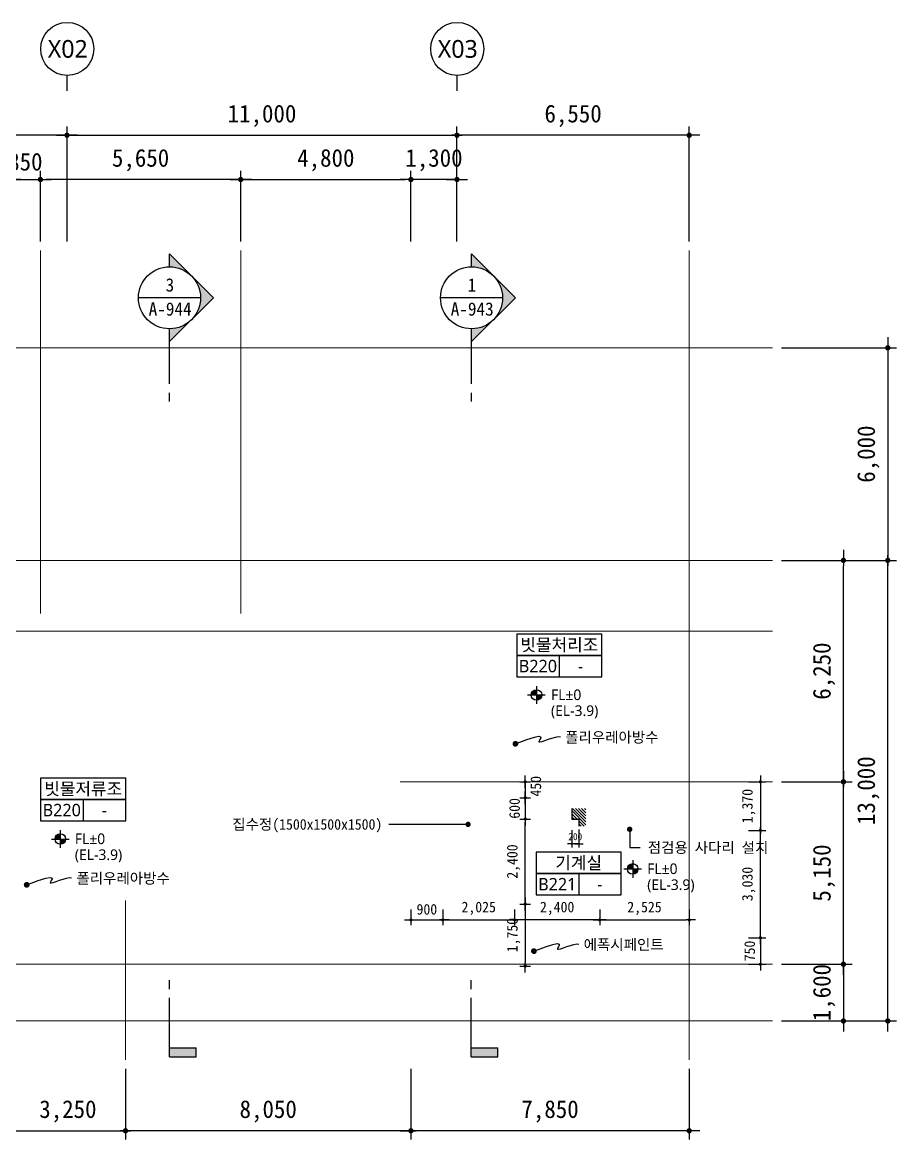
# Model space of a CAD drawing. Header units: inches. Extents: x 224105 to 519834, y 3350 to 70638.
# Drawn here: x 244833 to 269492, y 5863 to 37400 of the extents above; entities that cross this region are included whole.
import ezdxf
from ezdxf.enums import TextEntityAlignment as Align

# ---------------------------------------------------------------- set-up
doc = ezdxf.new("R2010")
doc.units = ezdxf.units.IN
doc.header["$MEASUREMENT"] = 0
doc.linetypes.add('CEN', pattern=[62, 60, -1, 0, -1])
doc.layers.get('0').update_dxf_attribs({"linetype": 'CONTINUOUS'})
for name, color, linetype, lineweight in [('A-AXIS-BUBL', 7, 'CONTINUOUS', 25), ('A-AXIS-LINE', 1, 'CEN', 15), ('A-DIMS', 7, 'CONTINUOUS', 25), ('A-MKXS-LEAD', 7, 'CONTINUOUS', 25), ('A-MKXS-MAK1', 3, 'CONTINUOUS', 25), ('A-MKXS-TEXT1', 3, 'CONTINUOUS', 25), ('A-MKXS-TEXT2', 7, 'CONTINUOUS', 25), ('A-MKXX-NAME', 3, 'CONTINUOUS', 25), ('A-MKXX-SYMB', 7, 'CONTINUOUS', 25), ('A-XXXX-HATC', 8, 'CONTINUOUS', 18), ('A-XXXX-SYMB', 7, 'CONTINUOUS', 25), ('A-XXXX-TXT2', 3, 'CONTINUOUS', 25)]:
    doc.layers.add(name, color=color, linetype=linetype, lineweight=lineweight)
doc.styles.add('HY울릉도L', font='H2GTRE.TTF')
doc.styles.add('돋움체', font='')
doc.styles.add('맑은고딕', font='malgun.ttf')
doc.styles.get('돋움체').set_extended_font_data('DotumChe')
doc.dimstyles.new('CDIM', dxfattribs={"dimtxt": 2, "dimasz": 0.6, "dimexe": 1, "dimexo": 1, "dimgap": 1, "dimtad": 1, "dimdec": 0, "dimrnd": 0.5, "dimzin": 0, "dimdsep": 32, "dimlunit": 6, "dimtxsty": 'HY울릉도L', "dimblk1": '_CIDOT', "dimblk2": '_CIDOT', "dimsah": 1, "dimcen": 4.5, "dimclrd": 2, "dimclre": 2, "dimclrt": 7, "dimadec": 0, "dimazin": 0, "dimtfac": 1, "dimtdec": 0, "dimtix": 1, "dimtmove": 2, "dimatfit": 1, "dimldrblk": '_CIDOT', "dimfxl": 1, "dimtolj": 1, "dimtzin": 0, "dimlwd": -1, "dimarcsym": 0})

# ---------------------------------------------------------------- blocks, each defined once
blk = doc.blocks.new('_CIDOT')
at = {"color": 0, "linetype": 'ByBlock'}
blk.add_line((2, 0), (-1, 0), dxfattribs=at)
at = {"color": 0, "linetype": 'ByBlock', "const_width": 0.5}
blk.add_lwpolyline([(-0.25, 0, 1), (0.25, 0, 1)], format="xyb", close=True, dxfattribs=at)
blk = doc.blocks.new('*D4')
at = {"layer": 'A-DIMS', "lineweight": -2, "transparency": 16777216}
for p, q in [((265312, 14593), (265799, 14593)), ((265312, 11563), (265799, 11563))]:
    blk.add_line(p, q, dxfattribs=at)
at = {"layer": 'A-DIMS', "transparency": 16777216}
blk.add_line((265649, 11653), (265649, 14503), dxfattribs=at)
at = {"layer": 'A-DIMS', "transparency": 16777216, "xscale": 90, "yscale": 90, "zscale": 90}
for p, rotation in [((265649, 14593), 90), ((265649, 11563), 270)]:
    blk.add_blockref('_CIDOT', p, dxfattribs=dict(at, rotation=rotation))
at = {"layer": 'A-DIMS', "color": 3, "transparency": 16777216, "insert": (265320, 13078), "char_height": 300, "attachment_point": 5, "rotation": 90, "style": '돋움체'}
blk.add_mtext('\\A1;3,030', dxfattribs=at)
blk = doc.blocks.new('*D5')
at = {"layer": 'A-DIMS', "lineweight": -2, "transparency": 16777216}
for p, q in [((265312, 15963), (265799, 15963)), ((265312, 14593), (265799, 14593))]:
    blk.add_line(p, q, dxfattribs=at)
at = {"layer": 'A-DIMS', "transparency": 16777216}
blk.add_line((265649, 15873), (265649, 14683), dxfattribs=at)
at = {"layer": 'A-DIMS', "transparency": 16777216, "xscale": 90, "yscale": 90, "zscale": 90}
for p, rotation in [((265649, 15963), 90), ((265649, 14593), 270)]:
    blk.add_blockref('_CIDOT', p, dxfattribs=dict(at, rotation=rotation))
at = {"layer": 'A-DIMS', "color": 3, "transparency": 16777216, "insert": (265320, 15278), "char_height": 300, "attachment_point": 5, "rotation": 90, "style": '돋움체'}
blk.add_mtext('\\A1;1,370', dxfattribs=at)
blk = doc.blocks.new('*D6')
at = {"layer": 'A-DIMS', "transparency": 16777216}
for p, q in [((265649, 11653), (265649, 11743)), ((265649, 11563), (265649, 10813)), ((265649, 10723), (265649, 10633))]:
    blk.add_line(p, q, dxfattribs=at)
at = {"layer": 'A-DIMS', "lineweight": -2, "transparency": 16777216}
for p, q in [((265312, 11563), (265799, 11563)), ((265312, 10813), (265799, 10813))]:
    blk.add_line(p, q, dxfattribs=at)
at = {"layer": 'A-DIMS', "transparency": 16777216, "xscale": 90, "yscale": 90, "zscale": 90}
for p, rotation in [((265649, 11563), 270), ((265649, 10813), 90)]:
    blk.add_blockref('_CIDOT', p, dxfattribs=dict(at, rotation=rotation))
at = {"layer": 'A-DIMS', "color": 3, "transparency": 16777216, "insert": (265349, 11188), "char_height": 300, "attachment_point": 5, "rotation": 90, "style": '돋움체'}
blk.add_mtext('\\A1;750', dxfattribs=at)
blk = doc.blocks.new('*D7')
at = {"layer": 'A-DIMS', "lineweight": -2, "transparency": 16777216}
for p, q in [((258867, 12513), (259167, 12513)), ((258867, 10763), (259167, 10763))]:
    blk.add_line(p, q, dxfattribs=at)
at = {"layer": 'A-DIMS', "transparency": 16777216}
blk.add_line((259017, 12423), (259017, 10853), dxfattribs=at)
at = {"layer": 'A-DIMS', "transparency": 16777216, "xscale": 90, "yscale": 90, "zscale": 90}
for p, rotation in [((259017, 12513), 90), ((259017, 10763), 270)]:
    blk.add_blockref('_CIDOT', p, dxfattribs=dict(at, rotation=rotation))
at = {"layer": 'A-DIMS', "color": 3, "transparency": 16777216, "insert": (258688, 11638), "char_height": 300, "attachment_point": 5, "rotation": 90, "style": '돋움체'}
blk.add_mtext('\\A1;1,750', dxfattribs=at)
blk = doc.blocks.new('*D8')
at = {"layer": 'A-DIMS', "lineweight": -2, "transparency": 16777216}
for p, q in [((258867, 14913), (259167, 14913)), ((258867, 12513), (259167, 12513))]:
    blk.add_line(p, q, dxfattribs=at)
at = {"layer": 'A-DIMS', "transparency": 16777216}
blk.add_line((259017, 12603), (259017, 14823), dxfattribs=at)
at = {"layer": 'A-DIMS', "transparency": 16777216, "xscale": 90, "yscale": 90, "zscale": 90}
for p, rotation in [((259017, 14913), 90), ((259017, 12513), 270)]:
    blk.add_blockref('_CIDOT', p, dxfattribs=dict(at, rotation=rotation))
at = {"layer": 'A-DIMS', "color": 3, "transparency": 16777216, "insert": (258688, 13713), "char_height": 300, "attachment_point": 5, "rotation": 90, "style": '돋움체'}
blk.add_mtext('\\A1;2,400', dxfattribs=at)
blk = doc.blocks.new('*D9')
at = {"layer": 'A-DIMS', "lineweight": -2, "transparency": 16777216}
for p, q in [((256692, 12363), (256692, 11913)), ((258717, 12363), (258717, 11913))]:
    blk.add_line(p, q, dxfattribs=at)
at = {"layer": 'A-DIMS', "transparency": 16777216}
blk.add_line((256782, 12063), (258627, 12063), dxfattribs=at)
at = {"layer": 'A-DIMS', "transparency": 16777216, "xscale": 90, "yscale": 90, "zscale": 90, "rotation": 180}
blk.add_blockref('_CIDOT', (256692, 12063), dxfattribs=at)
at = {"layer": 'A-DIMS', "transparency": 16777216, "xscale": 90, "yscale": 90, "zscale": 90}
blk.add_blockref('_CIDOT', (258717, 12063), dxfattribs=at)
at = {"layer": 'A-DIMS', "color": 3, "transparency": 16777216, "insert": (257705, 12391), "char_height": 300, "attachment_point": 5, "style": '돋움체'}
blk.add_mtext('\\A1;2,025', dxfattribs=at)
blk = doc.blocks.new('*D10')
at = {"layer": 'A-DIMS', "lineweight": -2, "transparency": 16777216}
for p, q in [((258717, 12363), (258717, 11913)), ((261117, 12363), (261117, 11913))]:
    blk.add_line(p, q, dxfattribs=at)
at = {"layer": 'A-DIMS', "transparency": 16777216}
blk.add_line((261027, 12063), (258807, 12063), dxfattribs=at)
at = {"layer": 'A-DIMS', "transparency": 16777216, "xscale": 90, "yscale": 90, "zscale": 90, "rotation": 180}
blk.add_blockref('_CIDOT', (258717, 12063), dxfattribs=at)
at = {"layer": 'A-DIMS', "transparency": 16777216, "xscale": 90, "yscale": 90, "zscale": 90}
blk.add_blockref('_CIDOT', (261117, 12063), dxfattribs=at)
at = {"layer": 'A-DIMS', "color": 3, "transparency": 16777216, "insert": (259917, 12391), "char_height": 300, "attachment_point": 5, "style": '돋움체'}
blk.add_mtext('\\A1;2,400', dxfattribs=at)
blk = doc.blocks.new('*D52')
at = {"layer": 'A-DIMS', "lineweight": -2, "transparency": 16777216}
for p, q in [((260328, 14600), (260328, 14113)), ((260528, 14613), (260528, 14113))]:
    blk.add_line(p, q, dxfattribs=at)
at = {"layer": 'A-DIMS', "transparency": 16777216}
for p, q in [((260268, 14213), (260208, 14213)), ((260528, 14213), (260328, 14213)), ((260588, 14213), (260648, 14213))]:
    blk.add_line(p, q, dxfattribs=at)
at = {"layer": 'A-DIMS', "transparency": 16777216, "xscale": 60, "yscale": 60, "zscale": 60}
blk.add_blockref('_CIDOT', (260328, 14213), dxfattribs=at)
at = {"layer": 'A-DIMS', "transparency": 16777216, "xscale": 60, "yscale": 60, "zscale": 60, "rotation": 180}
blk.add_blockref('_CIDOT', (260528, 14213), dxfattribs=at)
at = {"layer": 'A-DIMS', "color": 3, "transparency": 16777216, "insert": (260428, 14414), "char_height": 200, "attachment_point": 5, "style": '돋움체'}
blk.add_mtext('\\A1;200', dxfattribs=at)
blk = doc.blocks.new('*D65')
at = {"layer": 'A-DIMS', "lineweight": -2, "transparency": 16777216}
for p, q in [((255792, 12363), (255792, 11913)), ((256692, 12363), (256692, 11913))]:
    blk.add_line(p, q, dxfattribs=at)
at = {"layer": 'A-DIMS', "transparency": 16777216}
blk.add_line((255882, 12063), (256602, 12063), dxfattribs=at)
at = {"layer": 'A-DIMS', "transparency": 16777216, "xscale": 90, "yscale": 90, "zscale": 90, "rotation": 180}
blk.add_blockref('_CIDOT', (255792, 12063), dxfattribs=at)
at = {"layer": 'A-DIMS', "transparency": 16777216, "xscale": 90, "yscale": 90, "zscale": 90}
blk.add_blockref('_CIDOT', (256692, 12063), dxfattribs=at)
at = {"layer": 'A-DIMS', "color": 3, "transparency": 16777216, "insert": (256242, 12363), "char_height": 300, "attachment_point": 5, "style": '돋움체'}
blk.add_mtext('\\A1;900', dxfattribs=at)
blk = doc.blocks.new('*D66')
at = {"layer": 'A-DIMS', "lineweight": -2, "transparency": 16777216}
for p, q in [((258867, 15513), (259167, 15513)), ((258867, 14913), (259167, 14913))]:
    blk.add_line(p, q, dxfattribs=at)
at = {"layer": 'A-DIMS', "transparency": 16777216}
for p, q in [((259017, 15603), (259017, 15693)), ((259017, 15513), (259017, 14913)), ((259017, 14823), (259017, 14733))]:
    blk.add_line(p, q, dxfattribs=at)
at = {"layer": 'A-DIMS', "transparency": 16777216, "xscale": 90, "yscale": 90, "zscale": 90}
for p, rotation in [((259017, 15513), 270), ((259017, 14913), 90)]:
    blk.add_blockref('_CIDOT', p, dxfattribs=dict(at, rotation=rotation))
at = {"layer": 'A-DIMS', "color": 3, "transparency": 16777216, "insert": (258717, 15213), "char_height": 300, "attachment_point": 5, "rotation": 90, "style": '돋움체'}
blk.add_mtext('\\A1;600', dxfattribs=at)
blk = doc.blocks.new('*D67')
at = {"layer": 'A-DIMS', "transparency": 16777216}
for p, q in [((259017, 16053), (259017, 16143)), ((259017, 15963), (259017, 15513)), ((259017, 15423), (259017, 15333))]:
    blk.add_line(p, q, dxfattribs=at)
at = {"layer": 'A-DIMS', "lineweight": -2, "transparency": 16777216}
for p, q in [((258867, 15963), (259167, 15963)), ((258867, 15513), (259167, 15513))]:
    blk.add_line(p, q, dxfattribs=at)
at = {"layer": 'A-DIMS', "transparency": 16777216, "xscale": 90, "yscale": 90, "zscale": 90}
for p, rotation in [((259017, 15963), 270), ((259017, 15513), 90)]:
    blk.add_blockref('_CIDOT', p, dxfattribs=dict(at, rotation=rotation))
at = {"layer": 'A-DIMS', "color": 3, "transparency": 16777216, "insert": (259317, 15838), "char_height": 300, "attachment_point": 5, "rotation": 90, "style": '돋움체'}
blk.add_mtext('\\A1;450', dxfattribs=at)
blk = doc.blocks.new('*D68')
at = {"layer": 'A-DIMS', "lineweight": -2, "transparency": 16777216}
for p, q in [((261117, 12363), (261117, 11913)), ((263642, 12363), (263642, 11913))]:
    blk.add_line(p, q, dxfattribs=at)
at = {"layer": 'A-DIMS', "transparency": 16777216}
blk.add_line((261207, 12063), (263552, 12063), dxfattribs=at)
at = {"layer": 'A-DIMS', "transparency": 16777216, "xscale": 90, "yscale": 90, "zscale": 90, "rotation": 180}
blk.add_blockref('_CIDOT', (261117, 12063), dxfattribs=at)
at = {"layer": 'A-DIMS', "transparency": 16777216, "xscale": 90, "yscale": 90, "zscale": 90}
blk.add_blockref('_CIDOT', (263642, 12063), dxfattribs=at)
at = {"layer": 'A-DIMS', "color": 3, "transparency": 16777216, "insert": (262380, 12391), "char_height": 300, "attachment_point": 5, "style": '돋움체'}
blk.add_mtext('\\A1;2,525', dxfattribs=at)
blk = doc.blocks.new('*D84')
at = {"layer": 'A-DIMS', "lineweight": -2, "transparency": 16777216}
for p, q in [((235092, 31213), (235092, 34463)), ((246092, 31213), (246092, 34463))]:
    blk.add_line(p, q, dxfattribs=at)
at = {"layer": 'A-DIMS', "transparency": 16777216}
blk.add_line((245942, 34213), (235242, 34213), dxfattribs=at)
at = {"layer": 'A-DIMS', "transparency": 16777216, "xscale": 150, "yscale": 150, "zscale": 150, "rotation": 180}
blk.add_blockref('_CIDOT', (235092, 34213), dxfattribs=at)
at = {"layer": 'A-DIMS', "transparency": 16777216, "xscale": 150, "yscale": 150, "zscale": 150}
blk.add_blockref('_CIDOT', (246092, 34213), dxfattribs=at)
at = {"layer": 'A-DIMS', "color": 3, "transparency": 16777216, "insert": (240592, 34760), "char_height": 500, "attachment_point": 5, "style": '돋움체'}
blk.add_mtext('\\A1;11,000', dxfattribs=at)
blk = doc.blocks.new('*D85')
at = {"layer": 'A-DIMS', "lineweight": -2, "transparency": 16777216}
for p, q in [((246092, 31213), (246092, 34463)), ((257092, 31213), (257092, 34463))]:
    blk.add_line(p, q, dxfattribs=at)
at = {"layer": 'A-DIMS', "transparency": 16777216}
blk.add_line((246242, 34213), (256942, 34213), dxfattribs=at)
at = {"layer": 'A-DIMS', "transparency": 16777216, "xscale": 150, "yscale": 150, "zscale": 150, "rotation": 180}
blk.add_blockref('_CIDOT', (246092, 34213), dxfattribs=at)
at = {"layer": 'A-DIMS', "transparency": 16777216, "xscale": 150, "yscale": 150, "zscale": 150}
blk.add_blockref('_CIDOT', (257092, 34213), dxfattribs=at)
at = {"layer": 'A-DIMS', "color": 3, "transparency": 16777216, "insert": (251592, 34760), "char_height": 500, "attachment_point": 5, "style": '돋움체'}
blk.add_mtext('\\A1;11,000', dxfattribs=at)
blk = doc.blocks.new('*D86')
at = {"layer": 'A-DIMS', "lineweight": -2, "transparency": 16777216}
for p, q in [((257092, 31213), (257092, 34463)), ((263642, 31213), (263642, 34463))]:
    blk.add_line(p, q, dxfattribs=at)
at = {"layer": 'A-DIMS', "transparency": 16777216}
blk.add_line((263492, 34213), (257242, 34213), dxfattribs=at)
at = {"layer": 'A-DIMS', "transparency": 16777216, "xscale": 150, "yscale": 150, "zscale": 150, "rotation": 180}
blk.add_blockref('_CIDOT', (257092, 34213), dxfattribs=at)
at = {"layer": 'A-DIMS', "transparency": 16777216, "xscale": 150, "yscale": 150, "zscale": 150}
blk.add_blockref('_CIDOT', (263642, 34213), dxfattribs=at)
at = {"layer": 'A-DIMS', "color": 3, "transparency": 16777216, "insert": (260367, 34760), "char_height": 500, "attachment_point": 5, "style": '돋움체'}
blk.add_mtext('\\A1;6,550', dxfattribs=at)
blk = doc.blocks.new('*D80')
at = {"layer": 'A-DIMS', "lineweight": -2, "transparency": 16777216}
for p, q in [((244492, 31213), (244492, 33213)), ((245342, 31213), (245342, 33213))]:
    blk.add_line(p, q, dxfattribs=at)
at = {"layer": 'A-DIMS', "transparency": 16777216}
for p, q in [((244342, 32963), (244192, 32963)), ((244492, 32963), (245342, 32963)), ((245492, 32963), (245642, 32963))]:
    blk.add_line(p, q, dxfattribs=at)
at = {"layer": 'A-DIMS', "transparency": 16777216, "xscale": 150, "yscale": 150, "zscale": 150}
blk.add_blockref('_CIDOT', (244492, 32963), dxfattribs=at)
at = {"layer": 'A-DIMS', "transparency": 16777216, "xscale": 150, "yscale": 150, "zscale": 150, "rotation": 180}
blk.add_blockref('_CIDOT', (245342, 32963), dxfattribs=at)
at = {"layer": 'A-DIMS', "color": 3, "transparency": 16777216, "insert": (244917, 33463), "char_height": 500, "attachment_point": 5, "style": '돋움체'}
blk.add_mtext('\\A1;850', dxfattribs=at)
blk = doc.blocks.new('*D81')
at = {"layer": 'A-DIMS', "lineweight": -2, "transparency": 16777216}
for p, q in [((245342, 31213), (245342, 33213)), ((250992, 31213), (250992, 33213))]:
    blk.add_line(p, q, dxfattribs=at)
at = {"layer": 'A-DIMS', "transparency": 16777216}
blk.add_line((250842, 32963), (245492, 32963), dxfattribs=at)
at = {"layer": 'A-DIMS', "transparency": 16777216, "xscale": 150, "yscale": 150, "zscale": 150, "rotation": 180}
blk.add_blockref('_CIDOT', (245342, 32963), dxfattribs=at)
at = {"layer": 'A-DIMS', "transparency": 16777216, "xscale": 150, "yscale": 150, "zscale": 150}
blk.add_blockref('_CIDOT', (250992, 32963), dxfattribs=at)
at = {"layer": 'A-DIMS', "color": 3, "transparency": 16777216, "insert": (248167, 33510), "char_height": 500, "attachment_point": 5, "style": '돋움체'}
blk.add_mtext('\\A1;5,650', dxfattribs=at)
blk = doc.blocks.new('*D82')
at = {"layer": 'A-DIMS', "lineweight": -2, "transparency": 16777216}
for p, q in [((250992, 31213), (250992, 33213)), ((255792, 31213), (255792, 33213))]:
    blk.add_line(p, q, dxfattribs=at)
at = {"layer": 'A-DIMS', "transparency": 16777216}
blk.add_line((251142, 32963), (255642, 32963), dxfattribs=at)
at = {"layer": 'A-DIMS', "transparency": 16777216, "xscale": 150, "yscale": 150, "zscale": 150, "rotation": 180}
blk.add_blockref('_CIDOT', (250992, 32963), dxfattribs=at)
at = {"layer": 'A-DIMS', "transparency": 16777216, "xscale": 150, "yscale": 150, "zscale": 150}
blk.add_blockref('_CIDOT', (255792, 32963), dxfattribs=at)
at = {"layer": 'A-DIMS', "color": 3, "transparency": 16777216, "insert": (253392, 33510), "char_height": 500, "attachment_point": 5, "style": '돋움체'}
blk.add_mtext('\\A1;4,800', dxfattribs=at)
blk = doc.blocks.new('*D83')
at = {"layer": 'A-DIMS', "lineweight": -2, "transparency": 16777216}
for p, q in [((255792, 31213), (255792, 33213)), ((257092, 31213), (257092, 33213))]:
    blk.add_line(p, q, dxfattribs=at)
at = {"layer": 'A-DIMS', "transparency": 16777216}
for p, q in [((255642, 32963), (255492, 32963)), ((257092, 32963), (255792, 32963)), ((257242, 32963), (257392, 32963))]:
    blk.add_line(p, q, dxfattribs=at)
at = {"layer": 'A-DIMS', "transparency": 16777216, "xscale": 150, "yscale": 150, "zscale": 150}
blk.add_blockref('_CIDOT', (255792, 32963), dxfattribs=at)
at = {"layer": 'A-DIMS', "transparency": 16777216, "xscale": 150, "yscale": 150, "zscale": 150, "rotation": 180}
blk.add_blockref('_CIDOT', (257092, 32963), dxfattribs=at)
at = {"layer": 'A-DIMS', "color": 3, "transparency": 16777216, "insert": (256442, 33510), "char_height": 500, "attachment_point": 5, "style": '돋움체'}
blk.add_mtext('\\A1;1,300', dxfattribs=at)
blk = doc.blocks.new('*D94')
at = {"layer": 'A-DIMS', "lineweight": -2, "transparency": 16777216}
for p, q in [((244492, 7863), (244492, 5863)), ((247742, 7863), (247742, 5863))]:
    blk.add_line(p, q, dxfattribs=at)
at = {"layer": 'A-DIMS', "transparency": 16777216}
blk.add_line((244642, 6113), (247592, 6113), dxfattribs=at)
at = {"layer": 'A-DIMS', "transparency": 16777216, "xscale": 150, "yscale": 150, "zscale": 150, "rotation": 180}
blk.add_blockref('_CIDOT', (244492, 6113), dxfattribs=at)
at = {"layer": 'A-DIMS', "transparency": 16777216, "xscale": 150, "yscale": 150, "zscale": 150}
blk.add_blockref('_CIDOT', (247742, 6113), dxfattribs=at)
at = {"layer": 'A-DIMS', "color": 3, "transparency": 16777216, "insert": (246117, 6660), "char_height": 500, "attachment_point": 5, "style": '돋움체'}
blk.add_mtext('\\A1;3,250', dxfattribs=at)
blk = doc.blocks.new('*D95')
at = {"layer": 'A-DIMS', "lineweight": -2, "transparency": 16777216}
for p, q in [((255792, 7863), (255792, 5863)), ((263642, 7863), (263642, 5863))]:
    blk.add_line(p, q, dxfattribs=at)
at = {"layer": 'A-DIMS', "transparency": 16777216}
blk.add_line((263492, 6113), (255942, 6113), dxfattribs=at)
at = {"layer": 'A-DIMS', "transparency": 16777216, "xscale": 150, "yscale": 150, "zscale": 150, "rotation": 180}
blk.add_blockref('_CIDOT', (255792, 6113), dxfattribs=at)
at = {"layer": 'A-DIMS', "transparency": 16777216, "xscale": 150, "yscale": 150, "zscale": 150}
blk.add_blockref('_CIDOT', (263642, 6113), dxfattribs=at)
at = {"layer": 'A-DIMS', "color": 3, "transparency": 16777216, "insert": (259717, 6660), "char_height": 500, "attachment_point": 5, "style": '돋움체'}
blk.add_mtext('\\A1;7,850', dxfattribs=at)
blk = doc.blocks.new('*D92')
at = {"layer": 'A-DIMS', "lineweight": -2, "transparency": 16777216}
for p, q in [((247742, 7863), (247742, 5863)), ((255792, 7863), (255792, 5863))]:
    blk.add_line(p, q, dxfattribs=at)
at = {"layer": 'A-DIMS', "transparency": 16777216}
blk.add_line((255642, 6113), (247892, 6113), dxfattribs=at)
at = {"layer": 'A-DIMS', "transparency": 16777216, "xscale": 150, "yscale": 150, "zscale": 150, "rotation": 180}
blk.add_blockref('_CIDOT', (247742, 6113), dxfattribs=at)
at = {"layer": 'A-DIMS', "transparency": 16777216, "xscale": 150, "yscale": 150, "zscale": 150}
blk.add_blockref('_CIDOT', (255792, 6113), dxfattribs=at)
at = {"layer": 'A-DIMS', "color": 3, "transparency": 16777216, "insert": (251767, 6660), "char_height": 500, "attachment_point": 5, "style": '돋움체'}
blk.add_mtext('\\A1;8,050', dxfattribs=at)
blk = doc.blocks.new('*D96')
at = {"layer": 'A-DIMS', "lineweight": -2, "transparency": 16777216}
for p, q in [((266242, 22213), (269492, 22213)), ((266242, 9213), (269492, 9213))]:
    blk.add_line(p, q, dxfattribs=at)
at = {"layer": 'A-DIMS', "transparency": 16777216}
blk.add_line((269242, 9363), (269242, 22063), dxfattribs=at)
at = {"layer": 'A-DIMS', "transparency": 16777216, "xscale": 150, "yscale": 150, "zscale": 150}
for p, rotation in [((269242, 22213), 90), ((269242, 9213), 270)]:
    blk.add_blockref('_CIDOT', p, dxfattribs=dict(at, rotation=rotation))
at = {"layer": 'A-DIMS', "color": 3, "transparency": 16777216, "insert": (268695, 15713), "char_height": 500, "attachment_point": 5, "rotation": 90, "style": '돋움체'}
blk.add_mtext('\\A1;13,000', dxfattribs=at)
blk = doc.blocks.new('*D97')
at = {"layer": 'A-DIMS', "lineweight": -2, "transparency": 16777216}
for p, q in [((266242, 28213), (269492, 28213)), ((266242, 22213), (269492, 22213))]:
    blk.add_line(p, q, dxfattribs=at)
at = {"layer": 'A-DIMS', "transparency": 16777216}
blk.add_line((269242, 28063), (269242, 22363), dxfattribs=at)
at = {"layer": 'A-DIMS', "transparency": 16777216, "xscale": 150, "yscale": 150, "zscale": 150}
for p, rotation in [((269242, 28213), 90), ((269242, 22213), 270)]:
    blk.add_blockref('_CIDOT', p, dxfattribs=dict(at, rotation=rotation))
at = {"layer": 'A-DIMS', "color": 3, "transparency": 16777216, "insert": (268695, 25213), "char_height": 500, "attachment_point": 5, "rotation": 90, "style": '돋움체'}
blk.add_mtext('\\A1;6,000', dxfattribs=at)
blk = doc.blocks.new('*D98')
at = {"layer": 'A-DIMS', "transparency": 16777216}
for p, q in [((267992, 10963), (267992, 11113)), ((267992, 10813), (267992, 9213)), ((267992, 9063), (267992, 8913))]:
    blk.add_line(p, q, dxfattribs=at)
at = {"layer": 'A-DIMS', "lineweight": -2, "transparency": 16777216}
for p, q in [((266242, 10813), (268242, 10813)), ((266242, 9213), (268242, 9213))]:
    blk.add_line(p, q, dxfattribs=at)
at = {"layer": 'A-DIMS', "transparency": 16777216, "xscale": 150, "yscale": 150, "zscale": 150}
for p, rotation in [((267992, 10813), 270), ((267992, 9213), 90)]:
    blk.add_blockref('_CIDOT', p, dxfattribs=dict(at, rotation=rotation))
at = {"layer": 'A-DIMS', "color": 3, "transparency": 16777216, "insert": (267445, 10013), "char_height": 500, "attachment_point": 5, "rotation": 90, "style": '돋움체'}
blk.add_mtext('\\A1;1,600', dxfattribs=at)
blk = doc.blocks.new('*D99')
at = {"layer": 'A-DIMS', "lineweight": -2, "transparency": 16777216}
for p, q in [((266242, 22213), (268242, 22213)), ((266242, 15963), (268242, 15963))]:
    blk.add_line(p, q, dxfattribs=at)
at = {"layer": 'A-DIMS', "transparency": 16777216}
blk.add_line((267992, 16113), (267992, 22063), dxfattribs=at)
at = {"layer": 'A-DIMS', "transparency": 16777216, "xscale": 150, "yscale": 150, "zscale": 150}
for p, rotation in [((267992, 22213), 90), ((267992, 15963), 270)]:
    blk.add_blockref('_CIDOT', p, dxfattribs=dict(at, rotation=rotation))
at = {"layer": 'A-DIMS', "color": 3, "transparency": 16777216, "insert": (267445, 19088), "char_height": 500, "attachment_point": 5, "rotation": 90, "style": '돋움체'}
blk.add_mtext('\\A1;6,250', dxfattribs=at)
blk = doc.blocks.new('*D100')
at = {"layer": 'A-DIMS', "lineweight": -2, "transparency": 16777216}
for p, q in [((266242, 15963), (268242, 15963)), ((266242, 10813), (268242, 10813))]:
    blk.add_line(p, q, dxfattribs=at)
at = {"layer": 'A-DIMS', "transparency": 16777216}
blk.add_line((267992, 10963), (267992, 15813), dxfattribs=at)
at = {"layer": 'A-DIMS', "transparency": 16777216, "xscale": 150, "yscale": 150, "zscale": 150}
for p, rotation in [((267992, 15963), 90), ((267992, 10813), 270)]:
    blk.add_blockref('_CIDOT', p, dxfattribs=dict(at, rotation=rotation))
at = {"layer": 'A-DIMS', "color": 3, "transparency": 16777216, "insert": (267445, 13388), "char_height": 500, "attachment_point": 5, "rotation": 90, "style": '돋움체'}
blk.add_mtext('\\A1;5,150', dxfattribs=at)

msp = doc.modelspace()

# ---------------------------------------------------------------- hatches: boundary and pattern name
at = {"layer": 'A-MKXS-MAK1'}
h = msp.add_hatch(color=256, dxfattribs=at)
h.paths.add_polyline_path([(250221.1, 29625.1), (249602.4, 29006.3, 0.4142136), (249602.4, 30243.8)])
h.paths.add_polyline_path([(249602.4, 29006.3), (248983.6, 28387.6), (248983.6, 28750.1, 0.1989124)])
h.paths.add_polyline_path([(249602.4, 30243.8, 0.1989124), (248983.6, 30500.1), (248983.6, 30862.5)])
h = msp.add_hatch(color=256, dxfattribs=at)
h.paths.add_polyline_path([(258740.8, 29625.1), (258122, 29006.3, 0.4142136), (258122, 30243.8)])
h.paths.add_polyline_path([(258122, 29006.3), (257503.3, 28387.6), (257503.3, 28750.1, 0.1989124)])
h.paths.add_polyline_path([(258122, 30243.8, 0.1989124), (257503.3, 30500.1), (257503.3, 30862.5)])
for points in [[(249733.6, 8454.5), (249733.6, 8204.5), (248983.6, 8204.5), (248983.6, 8454.5)], [(258241.5, 8454.5), (258241.5, 8204.5), (257491.5, 8204.5), (257491.5, 8454.5)]]:
    msp.add_hatch(color=256, dxfattribs=at).paths.add_polyline_path(points)
at = {"layer": 'A-XXXX-HATC'}
h = msp.add_hatch(dxfattribs=at)
h.set_pattern_fill('BRICK', color=256, scale=60.000001, angle=-90, style=0)
h.set_pattern_definition([(315, (181347.68, 127475.913), (42.426407, 42.426407), [])])
h.paths.add_polyline_path([(260727.9, 15212.5), (260327.9, 15212.5), (260327.9, 14912.5), (260527.9, 14912.5), (260527.9, 14712.5), (260727.9, 14712.5)])
at = {"layer": 'A-XXXX-SYMB'}
h = msp.add_hatch(color=256, dxfattribs=at)
h.paths.add_polyline_path([(259333.4, 18563.9, 0.4142136), (259183.4, 18413.9), (259333.4, 18413.9)])
h.paths.add_polyline_path([(259483.4, 18413.9), (259333.4, 18413.9), (259333.4, 18263.9, 0.4142136)])
h = msp.add_hatch(color=256, dxfattribs=at)
h.paths.add_polyline_path([(245903.5, 14498.8, 0.4142136), (245753.5, 14348.8), (245903.5, 14348.8)])
h.paths.add_polyline_path([(246053.5, 14348.8), (245903.5, 14348.8), (245903.5, 14198.8, 0.4142136)])
h = msp.add_hatch(color=256, dxfattribs=at)
h.paths.add_polyline_path([(262047.2, 13652.9, 0.4142136), (261897.2, 13502.9), (262047.2, 13502.9)])
h.paths.add_polyline_path([(262197.2, 13502.9), (262047.2, 13502.9), (262047.2, 13352.9, 0.4142136)])

# ---------------------------------------------------------------- linework, layer by layer
at = {"layer": 'A-AXIS-BUBL', "ltscale": 0.2}
for p, q in [((246092.2, 35462.5), (246092.2, 35900)), ((257092.2, 35462.5), (257092.2, 35900))]:
    msp.add_line(p, q, dxfattribs=at)
for centre in [(246099.6, 36650), (257099.6, 36650)]:
    msp.add_circle(centre, 750, dxfattribs=at)
at = {"layer": 'A-AXIS-LINE'}
for p, q in [((245342.2, 20712.5), (245342.2, 30962.5)), ((250992.2, 20712.5), (250992.2, 30962.5)), ((263642.2, 8112.5), (263642.2, 30962.5)), ((265992.2, 28212.5), (230542.2, 28212.5)), ((265992.2, 22212.5), (230542.2, 22212.5)), ((265992.2, 20212.5), (230542.2, 20212.5)), ((265992.2, 15962.5), (255492.2, 15962.5)), ((247742.2, 8112.5), (247742.2, 12612.5)), ((265992.2, 10812.5), (230542.2, 10812.5)), ((265992.2, 9212.5), (230542.2, 9212.5))]:
    msp.add_line(p, q, dxfattribs=at)
at = {"layer": 'A-MKXS-LEAD'}
for p, q in [((257404.7, 14762.5), (255167.5, 14762.5)), ((261962.4, 14622.3), (261962.4, 14107.6)), ((261962.4, 14107.6), (262262.4, 14107.6))]:
    msp.add_line(p, q, dxfattribs=at)
for points, const_width in [([(258698.7, 17040.5, 1), (258781.7, 17032.3, 1)], 80), ([(257442.2, 14762.5, 1), (257367.2, 14762.5, 1)], 75), ([(261962.4, 14659.8, -1), (261962.4, 14584.8, -1)], 75), ([(244913.9, 13060, 1), (244996.8, 13051.8, 1)], 80), ([(259219.8, 11188.6, 1), (259302.7, 11180.4, 1)], 80)]:
    msp.add_lwpolyline(points, format="xyb", close=True, dxfattribs=dict(at, const_width=const_width))
for points in [[(258740.2, 17036.4), (259066, 17159.3), (259278.4, 17225.6), (259399.2, 17247.1), (259450.5, 17235.4), (259454.3, 17202.4), (259432.7, 17159.8), (259407.6, 17119.1), (259401.1, 17092.2), (259429.9, 17087.8), (259490.3, 17102.5), (259573.2, 17129.8), (259669.5, 17163.5), (259770.2, 17197.2), (259866.2, 17224.4), (259948.6, 17238.8), (260008.1, 17233.9)], [(244955.3, 13055.9), (245281.2, 13178.8), (245493.5, 13245.1), (245614.3, 13266.6), (245665.6, 13255), (245669.4, 13221.9), (245647.8, 13179.3), (245622.7, 13138.6), (245616.2, 13111.7), (245645.1, 13107.3), (245705.5, 13122), (245788.3, 13149.3), (245884.7, 13183), (245985.3, 13216.7), (246081.4, 13243.9), (246163.7, 13258.3), (246223.2, 13253.5)], [(259261.3, 11184.5), (259587.1, 11307.4), (259799.4, 11373.7), (259920.3, 11395.2), (259971.6, 11383.5), (259975.4, 11350.5), (259953.8, 11307.9), (259928.7, 11267.2), (259922.2, 11240.3), (259951, 11235.9), (260011.4, 11250.6), (260094.3, 11277.9), (260190.6, 11311.6), (260291.3, 11345.3), (260387.3, 11372.5), (260469.6, 11386.9), (260529.2, 11382)]]:
    msp.add_lwpolyline(points, dxfattribs=at)
at = {"layer": 'A-MKXS-MAK1'}
for p, q in [((248983.6, 30862.5), (250221.1, 29625.1)), ((248983.6, 30500.1), (248983.6, 30862.5)), ((257503.3, 30862.5), (258740.8, 29625.1)), ((257503.3, 30500.1), (257503.3, 30862.5)), ((249858.6, 29625.1), (248108.6, 29625.1)), ((248983.6, 28387.6), (250221.1, 29625.1)), ((258378.3, 29625.1), (256628.3, 29625.1)), ((257503.3, 28387.6), (258740.8, 29625.1)), ((248983.6, 27193.2), (248983.6, 28750.1)), ((257503.3, 27193.2), (257503.3, 28750.1)), ((248983.6, 26693.2), (248983.6, 26943.2)), ((257503.3, 26693.2), (257503.3, 26943.2)), ((248983.6, 10112), (248983.6, 10362)), ((257491.5, 10112), (257491.5, 10362)), ((248983.6, 8204.5), (248983.6, 9862)), ((257491.5, 8204.5), (257491.5, 9862)), ((248983.6, 8454.5), (249733.6, 8454.5)), ((248983.6, 8204.5), (249733.6, 8204.5)), ((249733.6, 8204.5), (249733.6, 8454.5)), ((257491.5, 8454.5), (258241.5, 8454.5)), ((257491.5, 8204.5), (258241.5, 8204.5)), ((258241.5, 8204.5), (258241.5, 8454.5))]:
    msp.add_line(p, q, dxfattribs=at)
for centre in [(248983.6, 29625.1), (257503.3, 29625.1)]:
    msp.add_circle(centre, 875, dxfattribs=at)
at = {"layer": 'A-MKXX-SYMB'}
for p, q in [((259978.4, 19530.7), (259978.4, 18930.7)), ((246548.4, 15465.6), (246548.4, 14865.6)), ((260524.2, 13373.5, 0), (260524.2, 12773.5, 0))]:
    msp.add_line(p, q, dxfattribs=at)
for points in [[(258778.4, 19530.7), (261178.4, 19530.7), (261178.4, 20130.7), (258778.4, 20130.7)], [(258778.4, 18930.7), (261178.4, 18930.7), (261178.4, 19530.7), (258778.4, 19530.7)], [(245348.4, 15465.6), (247748.4, 15465.6), (247748.4, 16065.6), (245348.4, 16065.6)], [(245348.4, 14865.6), (247748.4, 14865.6), (247748.4, 15465.6), (245348.4, 15465.6)]]:
    msp.add_lwpolyline(points, close=True, dxfattribs=at)
at = {"layer": 'A-MKXX-SYMB', "elevation": 0}
for points in [[(259324.2, 13373.5), (261724.2, 13373.5), (261724.2, 13973.5), (259324.2, 13973.5)], [(259324.2, 12773.5), (261724.2, 12773.5), (261724.2, 13373.5), (259324.2, 13373.5)]]:
    msp.add_lwpolyline(points, close=True, dxfattribs=at)
at = {"layer": 'A-XXXX-SYMB'}
for p, q in [((259333.4, 18663.9), (259333.4, 18163.9)), ((259083.4, 18413.9), (259583.4, 18413.9)), ((245903.5, 14598.8), (245903.5, 14098.8)), ((245653.5, 14348.8), (246153.5, 14348.8)), ((262047.2, 13752.9), (262047.2, 13252.9)), ((261797.2, 13502.9), (262297.2, 13502.9))]:
    msp.add_line(p, q, dxfattribs=at)
msp.add_lwpolyline([(260327.9, 15212.5), (260327.9, 15062.5), (260327.9, 14912.5), (260527.9, 14912.5), (260527.9, 14712.5)], dxfattribs=at)
for centre in [(259333.4, 18413.9), (245903.5, 14348.8), (262047.2, 13502.9)]:
    msp.add_circle(centre, 150, dxfattribs=at)

# ---------------------------------------------------------------- texts
at = {"layer": 'A-MKXS-TEXT1', "style": '돋움체'}
for s, p in [('폴리우레아방수', (260142.6, 17220.9)), ('폴리우레아방수', (246357.7, 13240.5)), ('에폭시페인트', (260663.7, 11369))]:
    msp.add_text(s, height=300, dxfattribs=at).set_placement(p, align=Align.MIDDLE_LEFT)
at = {"layer": 'A-MKXS-TEXT2', "style": '돋움체'}
for s, p in [('3', (248994.1, 29985.7)), ('1', (257513.8, 29985.7)), ('A-944', (249001.3, 29305.8)), ('A-943', (257521, 29305.8))]:
    msp.add_text(s, height=375, dxfattribs=at).set_placement(p, align=Align.MIDDLE)
at = {"layer": 'A-MKXX-NAME', "style": '맑은고딕'}
for s, p in [('빗물처리조', (259978.4, 19830.7)), ('B220', (259374.5, 19230.7)), ('-', (260574.5, 19230.7)), ('빗물저류조', (246548.4, 15765.6)), ('B220', (245944.6, 15165.6)), ('-', (247144.6, 15165.6)), ('기계실', (260524.2, 13673.5, 0)), ('B221', (259920.4, 13073.5, 0)), ('-', (261120.4, 13073.5, 0))]:
    msp.add_text(s, height=350, dxfattribs=at).set_placement(p, align=Align.MIDDLE_CENTER)
at = {"layer": 'A-XXXX-TXT2', "ltscale": 0.2, "style": '맑은고딕'}
for s, p in [('X02', (246113.5, 36650.3)), ('X03', (257113.5, 36650.3))]:
    msp.add_text(s, height=500, dxfattribs=at).set_placement(p, align=Align.MIDDLE_CENTER)
at = {"layer": 'A-XXXX-TXT2'}
for s, style, p in [('FL%%P0', '맑은고딕', (259743.8, 18420.8)), ('(EL-3.9)', '맑은고딕', (259743.8, 17970.8)), ('FL%%P0', '맑은고딕', (246313.9, 14355.7)), ('점검용 사다리 설치', '돋움체', (262473.9, 14107.6)), ('(EL-3.9)', '맑은고딕', (246313.9, 13905.7)), ('FL%%P0', '맑은고딕', (262457.7, 13509.8)), ('(EL-3.9)', '맑은고딕', (262457.7, 13059.8))]:
    msp.add_text(s, height=300, dxfattribs=dict(at, style=style)).set_placement(p, align=Align.MIDDLE_LEFT)
at = {"layer": 'A-XXXX-TXT2', "style": '돋움체'}
msp.add_text('집수정(1500x1500x1500)', height=300, dxfattribs=at).set_placement((254984.6, 14762.5), align=Align.MIDDLE_RIGHT)

# ---------------------------------------------------------------- dimensions: what is measured, and where the dimension line sits
at = {"layer": 'A-DIMS'}
for base, p1, p2, angle, override, picture, middle in [((235092.2, 34212.5), (246092.2, 30962.5), (235092.2, 30962.5), 180, {"dimscale": 250, "dimtxsty": '돋움체', "dimclrd": 256, "dimclre": 256, "dimclrt": 3}, '*D84', (240592.2, 34760.1)), ((257092.2, 34212.5), (263642.2, 30962.5), (257092.2, 30962.5), 180, {"dimscale": 250, "dimtxsty": '돋움체', "dimclrd": 256, "dimclre": 256, "dimclrt": 3}, '*D86', (260367.2, 34760.1)), ((245342.2, 32962.5), (250992.2, 30962.5), (245342.2, 30962.5), 180, {"dimscale": 250, "dimtxsty": '돋움체', "dimclrd": 256, "dimclre": 256, "dimclrt": 3}, '*D81', (248167.2, 33510.1)), ((255792.2, 32962.5), (257092.2, 30962.5), (255792.2, 30962.5), 180, {"dimscale": 250, "dimtxsty": '돋움체', "dimclrd": 256, "dimclre": 256, "dimclrt": 3}, '*D83', (256442.2, 33510.1)), ((269242.2, 22212.5), (265992.2, 28212.5), (265992.2, 22212.5), 270, {"dimscale": 250, "dimtxsty": '돋움체', "dimclrd": 256, "dimclre": 256, "dimclrt": 3}, '*D97', (268694.6, 25212.5)), ((269242.2, 22212.5), (265992.2, 9212.5), (265992.2, 22212.5), 90, {"dimscale": 250, "dimtxsty": '돋움체', "dimclrd": 256, "dimclre": 256, "dimclrt": 3}, '*D96', (268694.6, 15712.5)), ((267992.2, 22212.5), (265992.2, 15962.5), (265992.2, 22212.5), 90, {"dimscale": 250, "dimtxsty": '돋움체', "dimclrd": 256, "dimclre": 256, "dimclrt": 3}, '*D99', (267444.6, 19087.5)), ((265648.9, 14592.5), (265162.2, 15962.5), (265162.2, 14592.5), 270, {"dimscale": 150, "dimtxsty": '돋움체', "dimclrd": 256, "dimclre": 256, "dimclrt": 3}, '*D5', (265320.4, 15277.5)), ((267992.2, 15962.5), (265992.2, 10812.5), (265992.2, 15962.5), 90, {"dimscale": 250, "dimtxsty": '돋움체', "dimclrd": 256, "dimclre": 256, "dimclrt": 3}, '*D100', (267444.6, 13387.5)), ((259017, 14912.5), (258717, 15512.5), (258717, 14912.5), 270, {"dimscale": 150, "dimtxsty": '돋움체', "dimclrd": 256, "dimclre": 256, "dimclrt": 3}, '*D66', (258716.8, 15212.5)), ((259017, 14912.5), (258717, 12512.5), (258717, 14912.5), 90, {"dimscale": 150, "dimtxsty": '돋움체', "dimclrd": 256, "dimclre": 256, "dimclrt": 3}, '*D8', (258688.5, 13712.5)), ((260327.9, 14213.5), (260527.9, 14712.5), (260327.9, 14700.2), 180, {"dimscale": 100, "dimtxsty": '돋움체', "dimclrd": 256, "dimclre": 256, "dimclrt": 3}, '*D52', (260427.9, 14413.6)), ((265648.9, 14592.5), (265162.2, 11562.5), (265162.2, 14592.5), 90, {"dimscale": 150, "dimtxsty": '돋움체', "dimclrd": 256, "dimclre": 256, "dimclrt": 3}, '*D4', (265320.4, 13077.5)), ((259017, 10762.5), (258717, 12512.5), (258717, 10762.5), 270, {"dimscale": 150, "dimtxsty": '돋움체', "dimclrd": 256, "dimclre": 256, "dimclrt": 3}, '*D7', (258688.5, 11637.5)), ((258717, 12062.5), (261117, 12512.5), (258717, 12512.5), 180, {"dimscale": 150, "dimtxsty": '돋움체', "dimclrd": 256, "dimclre": 256, "dimclrt": 3}, '*D10', (259917, 12391.1)), ((265648.9, 10812.5), (265162.2, 11562.5), (265162.2, 10812.5), 270, {"dimscale": 150, "dimtxsty": '돋움체', "dimclrd": 256, "dimclre": 256, "dimclrt": 3}, '*D6', (265348.7, 11187.5)), ((267992.2, 9212.5), (265992.2, 10812.5), (265992.2, 9212.5), 270, {"dimscale": 250, "dimtxsty": '돋움체', "dimclrd": 256, "dimclre": 256, "dimclrt": 3}, '*D98', (267444.6, 10012.5)), ((247742.2, 6112.5), (255792.2, 8112.5), (247742.2, 8112.5), 180, {"dimscale": 250, "dimtxsty": '돋움체', "dimclrd": 256, "dimclre": 256, "dimclrt": 3}, '*D92', (251767.2, 6660.1)), ((255792.2, 6112.5), (263642.2, 8112.5), (255792.2, 8112.5), 180, {"dimscale": 250, "dimtxsty": '돋움체', "dimclrd": 256, "dimclre": 256, "dimclrt": 3}, '*D95', (259717.2, 6660.1))]:
    dim = msp.add_linear_dim(base=base, p1=p1, p2=p2, angle=angle, dimstyle='CDIM', override=override, dxfattribs=at)
    dim.commit()
    dim.dimension.update_dxf_attribs({"geometry": picture, "text_midpoint": middle})
for base, p1, p2, override, picture, middle in [((257092.2, 34212.5), (246092.2, 30962.5), (257092.2, 30962.5), {"dimscale": 250, "dimtxsty": '돋움체', "dimclrd": 256, "dimclre": 256, "dimclrt": 3}, '*D85', (251592.2, 34760.1)), ((245342.2, 32962.5), (244492.2, 30962.5), (245342.2, 30962.5), {"dimscale": 250, "dimtxsty": '돋움체', "dimclrd": 256, "dimclre": 256, "dimclrt": 3}, '*D80', (244917.2, 33462.8)), ((255792.2, 32962.5), (250992.2, 30962.5), (255792.2, 30962.5), {"dimscale": 250, "dimtxsty": '돋움체', "dimclrd": 256, "dimclre": 256, "dimclrt": 3}, '*D82', (253392.2, 33510.1)), ((256692.2, 12062.5), (255792.2, 12512.5), (256692.2, 12512.5), {"dimscale": 150, "dimtxsty": '돋움체', "dimclrd": 256, "dimclre": 256, "dimclrt": 3}, '*D65', (256242.2, 12362.7)), ((258717, 12062.5), (256692.2, 12512.5), (258717, 12512.5), {"dimscale": 150, "dimtxsty": '돋움체', "dimclrd": 256, "dimclre": 256, "dimclrt": 3}, '*D9', (257704.6, 12391.1)), ((263642.2, 12062.5), (261117, 12512.5), (263642.2, 12512.5), {"dimscale": 150, "dimtxsty": '돋움체', "dimclrd": 256, "dimclre": 256, "dimclrt": 3}, '*D68', (262379.6, 12391.1)), ((247742.2, 6112.5), (244492.2, 8112.5), (247742.2, 8112.5), {"dimscale": 250, "dimtxsty": '돋움체', "dimclrd": 256, "dimclre": 256, "dimclrt": 3}, '*D94', (246117.2, 6660.1))]:
    dim = msp.add_linear_dim(base=base, p1=p1, p2=p2, dimstyle='CDIM', override=override, dxfattribs=at)
    dim.commit()
    dim.dimension.update_dxf_attribs({"geometry": picture, "text_midpoint": middle})
dim = msp.add_linear_dim(base=(259017, 15512.5), p1=(258717, 15962.5), p2=(258717, 15512.5), angle=270, dimstyle='CDIM', override={"dimscale": 150, "dimtxsty": '돋움체', "dimclrd": 256, "dimclre": 256, "dimclrt": 3}, dxfattribs=at)
dim.commit()
dim.dimension.update_dxf_attribs({"geometry": '*D67', "text_midpoint": (259316.8, 15837.5), "dimtype": 160})

doc.saveas('drawing.dxf')
